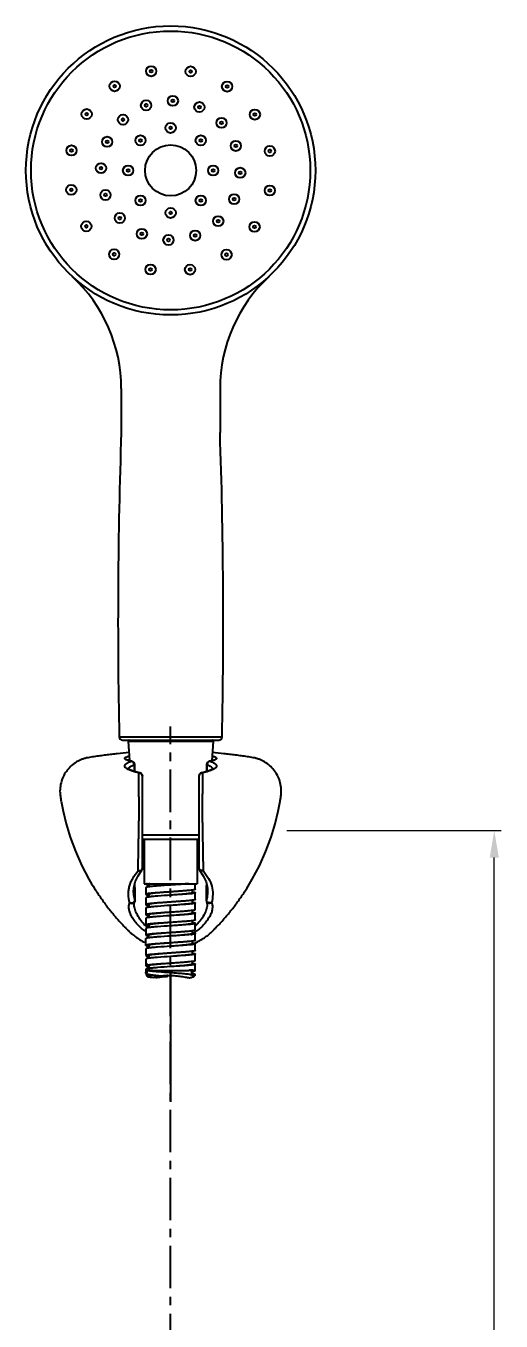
# Model space of a CAD drawing. Extents: x 300 to 2828, y 64 to 1916.
# Drawn here: x 1753.1 to 1892.7, y 748.4 to 1129.2 of the extents above; entities that cross this region are included whole.
import ezdxf

# ---------------------------------------------------------------- set-up
doc = ezdxf.new("R2010")
doc.units = 0
doc.header["$LTSCALE"] = 10
doc.header["$MEASUREMENT"] = 0
doc.header["$PDMODE"] = 3
doc.header["$PDSIZE"] = -10
doc.linetypes.add('CENTER', pattern=[2, 1.25, -0.25, 0.25, -0.25])
doc.layers.get('0').update_dxf_attribs({"linetype": 'CONTINUOUS'})
doc.layers.get('DEFPOINTS').update_dxf_attribs({"linetype": 'CONTINUOUS'})
doc.layers.add('1', color=7, linetype='CONTINUOUS')
doc.layers.add('DEF_LAYER_ASSEM_MEMBER', color=7, linetype='CONTINUOUS')
doc.styles.add('Daelim Dimension', font='')
doc.styles.get('Daelim Dimension').set_extended_font_data('나눔고딕')
doc.dimstyles.new('DEFAULT', dxfattribs={"dimscale": 2, "dimtxt": 2, "dimasz": 2, "dimexe": 0, "dimexo": 2, "dimgap": 1, "dimtad": 1, "dimdec": 1, "dimzin": 9, "dimdsep": 46, "dimtxsty": 'Daelim Dimension', "dimcen": 0.5, "dimclrd": 252, "dimclre": 252, "dimclrt": 3, "dimadec": 1, "dimazin": 0, "dimtfac": 1, "dimtdec": 1, "dimtix": 1, "dimtmove": 0, "dimatfit": 3, "dimfxl": 1, "dimtolj": 1, "dimtzin": 1, "dimlwd": 9, "dimlwe": 9, "dimarcsym": 0})

# ---------------------------------------------------------------- blocks, each defined once
blk = doc.blocks.new('*D3')
at = {"color": 5, "lineweight": 9, "ltscale": 0.5, "transparency": 16777216}
for p, q in [((1829.76, 892.63), (1892.68, 892.63)), ((1890.68, 384.14), (1890.68, 884.63)), ((1821.59, 376.14), (1892.68, 376.14))]:
    blk.add_line(p, q, dxfattribs=at)
at = {"color": 5, "ltscale": 0.5, "transparency": 16777216}
for points in [[(1889.35, 884.63), (1892.02, 884.63), (1890.68, 892.63)], [(1889.35, 384.14), (1892.02, 384.14), (1890.68, 376.14)]]:
    blk.add_solid(points, dxfattribs=at)
at = {"layer": 'DEFPOINTS', "color": 0, "ltscale": 0.5, "transparency": 16777216}
for p in [(1825.76, 892.63), (1890.68, 892.63), (1817.59, 376.14)]:
    blk.add_point(p, dxfattribs=at)
at = {"color": 7, "lineweight": -3, "ltscale": 0.5, "transparency": 16777216, "insert": (1874.98, 634.39), "char_height": 20, "attachment_point": 5, "rotation": 90, "style": 'Daelim Dimension'}
blk.add_mtext('\\A1;(1650)', dxfattribs=at)
blk = doc.blocks.new('*U76')
at = {"ltscale": 0.5}
for radius in [1.5, 0.4]:
    blk.add_circle((0, 0), radius, dxfattribs=at)
blk = doc.blocks.new('*U77')
at = {"color": 0, "linetype": 'ByBlock', "lineweight": -2, "transparency": 16777216}
blk.add_blockref('*U76', (1932.54, 1127.3), dxfattribs=at)
for p, rotation in [((1944.13, 1127.27), 337.5000000000001), ((1921.81, 1122.9), 22.49999999999998), ((1954.83, 1122.8), 315), ((1913.59, 1114.72), 45), ((1963, 1114.57), 292.5000000000001), ((1909.12, 1104.03), 67.49999999999997), ((1967.41, 1103.85), 270), ((1909.08, 1092.43), 90), ((1967.37, 1092.25), 247.5), ((1913.49, 1081.71), 112.5), ((1962.9, 1081.55), 225), ((1921.66, 1073.48), 135), ((1954.68, 1073.38), 202.4999999999999), ((1932.36, 1069.01), 157.5), ((1943.95, 1068.98), 180)]:
    blk.add_blockref('*U76', p, dxfattribs=dict(at, rotation=rotation))

msp = doc.modelspace()

# ---------------------------------------------------------------- linework, layer by layer
at = {"lineweight": -3, "ltscale": 0.5}
for p, q in [((1781.14, 1022.51), (1781.14, 1009.58)), ((1810.14, 1022.51), (1810.14, 1009.58)), ((1780.53, 920.15), (1810.75, 920.15)), ((1781.53, 919.17), (1809.75, 919.17)), ((1783.46, 919.17), (1807.82, 919.17))]:
    msp.add_line(p, q, dxfattribs=at)
for centre, radius in [((1795.64, 1086.67), 42.5), ((1795.64, 1086.67), 41), ((1796.31, 1107.12), 1.5), ((1788.43, 1105.81), 1.5), ((1788.43, 1105.81), 0.4), ((1796.31, 1107.12), 0.4), ((1804.08, 1105.31), 1.5), ((1804.08, 1105.31), 0.4), ((1781.65, 1101.6), 1.5), ((1781.65, 1101.6), 0.4), ((1795.64, 1099.17), 1.5), ((1810.57, 1100.66), 1.5), ((1810.57, 1100.66), 0.4), ((1786.8, 1095.51), 1.5), ((1795.64, 1099.17), 0.4), ((1804.48, 1095.51), 1.5), ((1777, 1095.11), 1.5), ((1777, 1095.11), 0.4), ((1786.8, 1095.51), 0.4), ((1795.64, 1086.67), 7.5), ((1804.48, 1095.51), 0.4), ((1814.79, 1093.88), 1.5), ((1814.79, 1093.88), 0.4), ((1775.19, 1087.33), 1.5), ((1775.19, 1087.33), 0.4), ((1783.14, 1086.67), 1.5), ((1783.14, 1086.67), 0.4), ((1808.14, 1086.67), 1.5), ((1808.14, 1086.67), 0.4), ((1816.09, 1086), 1.5), ((1816.09, 1086), 0.4), ((1776.5, 1079.46), 1.5), ((1776.5, 1079.46), 0.4), ((1786.8, 1077.83), 1.5), ((1786.8, 1077.83), 0.4), ((1804.48, 1077.83), 1.5), ((1804.48, 1077.83), 0.4), ((1814.28, 1078.23), 1.5), ((1814.28, 1078.23), 0.4), ((1780.71, 1072.68), 1.5), ((1795.64, 1074.17), 1.5), ((1795.64, 1074.17), 0.4), ((1780.71, 1072.68), 0.4), ((1809.63, 1071.74), 1.5), ((1809.63, 1071.74), 0.4), ((1787.2, 1068.03), 1.5), ((1787.2, 1068.03), 0.4), ((1794.98, 1066.22), 1.5), ((1794.98, 1066.22), 0.4), ((1802.85, 1067.52), 1.5), ((1802.85, 1067.52), 0.4)]:
    msp.add_circle(centre, radius, dxfattribs=at)
for centre, radius, start, end in [((1736.14, 1022.51), 45, 0, 47.1564), ((1855.14, 1022.51), 45, 132.8436, 180), ((3395.97, 953.82), 1615.79, 178.02234, 181.19399), ((195.31, 953.82), 1615.79, 358.80601, 1.97766), ((1781.53, 920.17), 1, 181.194, 270), ((1809.75, 920.17), 1, 270, 358.806)]:
    msp.add_arc(centre, radius, start, end, dxfattribs=at)
at = {"layer": '1', "color": 1, "linetype": 'CENTER', "lineweight": -3}
msp.add_line((1795.64, 498.02), (1795.64, 923.17), dxfattribs=at)
at = {"layer": 'DEF_LAYER_ASSEM_MEMBER', "color": 9, "linetype": 'Continuous', "lineweight": -3}
for p, q in [((1783.16, 918.85), (1808.12, 918.85)), ((1784.02, 912.96), (1784.29, 912.96)), ((1784.97, 911.91), (1784.95, 910.01)), ((1806.34, 910.01), (1806.32, 911.91)), ((1807.26, 912.96), (1806.99, 912.96)), ((1787.34, 891.37), (1803.94, 891.37)), ((1785.15, 872.1), (1785.15, 872.08)), ((1785.15, 872.08), (1785.15, 872.09)), ((1806.13, 872.08), (1806.13, 872.1)), ((1806.14, 872.09), (1806.13, 872.08))]:
    msp.add_line(p, q, dxfattribs=at)
at = {"layer": 'DEF_LAYER_ASSEM_MEMBER', "color": 7, "linetype": 'Continuous', "lineweight": -3}
for p, q in [((1783.16, 918.85), (1783.55, 913.13)), ((1808.12, 918.85), (1807.73, 913.13)), ((1784.29, 912.96), (1783.83, 913.06)), ((1785.09, 909.96), (1785.11, 911.96)), ((1806.18, 911.96), (1806.19, 909.96)), ((1807.45, 913.06), (1806.99, 912.96)), ((1786.58, 909.55), (1786.58, 909.55)), ((1787.34, 881.5), (1787.34, 908.58)), ((1803.94, 908.58), (1803.94, 881.5)), ((1805.87, 909.86), (1804.71, 909.55)), ((1804.71, 909.55), (1804.71, 909.55)), ((1803.94, 889.97), (1787.34, 889.97)), ((1787.89, 889.97), (1787.89, 876.97)), ((1803.39, 889.97), (1803.39, 876.97)), ((1787.15, 880.92), (1787.15, 880.92)), ((1804.13, 880.92), (1804.13, 880.92)), ((1785.18, 872.1), (1785.11, 877.01)), ((1787.89, 876.97), (1803.39, 876.97)), ((1788.39, 876.97), (1788.39, 876.82)), ((1789.19, 876.82), (1789.19, 876.04)), ((1795.64, 876.57), (1795.62, 876.57)), ((1802.89, 875.32), (1802.89, 876.97)), ((1806.17, 877.01), (1806.11, 872.1)), ((1784.78, 874.53), (1784.78, 874.54)), ((1788.39, 875.82), (1788.39, 873.82)), ((1788.39, 872.82), (1788.39, 870.82)), ((1788.99, 874.01), (1788.97, 874.01)), ((1789.19, 873.82), (1789.19, 873.04)), ((1795.64, 873.57), (1795.62, 873.57)), ((1795.66, 874.57), (1795.64, 874.57)), ((1796.01, 873.59), (1795.64, 873.57)), ((1802.09, 874.32), (1802.09, 875.09)), ((1802.09, 871.32), (1802.09, 872.1)), ((1802.89, 872.32), (1802.89, 874.32)), ((1806.51, 874.55), (1806.5, 874.53)), ((1784.93, 870.75), (1784.93, 870.76)), ((1785.09, 871.67), (1785.09, 871.67)), ((1788.39, 869.82), (1788.39, 867.82)), ((1789.19, 870.82), (1789.19, 870.04)), ((1795.64, 870.57), (1795.62, 870.57)), ((1795.66, 871.57), (1795.64, 871.57)), ((1795.66, 870.57), (1795.64, 870.57)), ((1795.66, 868.57), (1795.64, 868.57)), ((1802.09, 868.32), (1802.09, 869.1)), ((1802.1, 868.54), (1802.12, 868.54)), ((1802.12, 868.54), (1802.14, 868.54)), ((1802.89, 869.32), (1802.89, 871.32)), ((1802.89, 866.32), (1802.89, 868.32)), ((1806.19, 871.67), (1806.19, 871.67)), ((1806.35, 870.76), (1806.35, 870.75)), ((1788.39, 866.82), (1788.39, 864.82)), ((1789.19, 867.82), (1789.19, 867.04)), ((1789.19, 864.82), (1789.19, 864.04)), ((1795.64, 867.57), (1795.31, 867.55)), ((1795.64, 864.57), (1795.62, 864.57)), ((1795.66, 867.57), (1795.64, 867.57)), ((1795.66, 865.57), (1795.64, 865.57)), ((1795.66, 864.57), (1795.64, 864.57)), ((1802.09, 865.32), (1802.09, 866.09)), ((1802.89, 863.32), (1802.89, 865.32)), ((1788.39, 863.82), (1788.39, 861.82)), ((1788.39, 858.82), (1788.39, 860.82)), ((1789.16, 861.04), (1789.15, 861.04)), ((1789.19, 861.04), (1789.19, 861.82)), ((1795.64, 861.57), (1795.62, 861.57)), ((1795.66, 862.57), (1795.64, 862.57)), ((1795.98, 861.59), (1795.64, 861.57)), ((1802.09, 862.32), (1802.09, 863.1)), ((1802.89, 860.32), (1802.89, 862.32)), ((1788.39, 857.82), (1788.39, 855.82)), ((1789.16, 859.04), (1789.15, 859.04)), ((1789.15, 858.6), (1789.16, 858.6)), ((1789.16, 858.6), (1789.18, 858.59)), ((1789.19, 858.82), (1789.19, 858.04)), ((1795.64, 858.57), (1795.62, 858.57)), ((1795.98, 859.59), (1795.64, 859.57)), ((1795.66, 858.57), (1795.64, 858.57)), ((1802.09, 859.32), (1802.09, 860.1)), ((1802.09, 856.32), (1802.09, 857.1)), ((1802.89, 857.32), (1802.89, 859.32)), ((1788.39, 854.82), (1788.39, 852.82)), ((1788.59, 853.62), (1788.59, 853.02)), ((1789.19, 855.82), (1789.19, 855.04)), ((1795.64, 855.57), (1795.62, 855.57)), ((1795.66, 856.57), (1795.64, 856.57)), ((1795.66, 855.57), (1795.64, 855.57)), ((1795.66, 853.57), (1795.64, 853.57)), ((1802.09, 853.32), (1802.09, 854.09)), ((1802.89, 854.32), (1802.89, 856.32)), ((1802.89, 851.32), (1802.89, 853.32)), ((1788.39, 851.82), (1788.39, 850.7)), ((1789.04, 850.36), (1789.24, 850.36)), ((1789.19, 852.82), (1789.19, 852.04)), ((1795.64, 852.57), (1795.62, 852.57)), ((1795.66, 852.57), (1795.64, 852.57)), ((1796.2, 851.43), (1796.26, 851.43)), ((1796.26, 851.43), (1796.34, 851.43)), ((1796.34, 851.43), (1796.41, 851.43)), ((1799.44, 851.42), (1799.47, 851.42)), ((1802.35, 851.22), (1801.95, 851.22)), ((1802, 851.38), (1802.1, 851.38)), ((1802.09, 850.7), (1802.09, 851.22)), ((1802.1, 851.38), (1802.2, 851.38)), ((1802.2, 851.38), (1802.3, 851.38)), ((1802.3, 851.38), (1802.41, 851.38)), ((1802.76, 851.23), (1802.35, 851.22)), ((1802.89, 851.32), (1802.76, 851.23))]:
    msp.add_line(p, q, dxfattribs=at)
at = {"layer": 'DEF_LAYER_ASSEM_MEMBER', "color": 4, "linetype": 'Continuous', "lineweight": -3}
msp.add_line((1795.64, 851.42), (1795.64, 812.85), dxfattribs=at)
at = {"layer": 'DEF_LAYER_ASSEM_MEMBER', "color": 7, "linetype": 'Continuous', "lineweight": -3}
for points in [[(1783.83, 913.06), (1783.43, 913.17), (1783.16, 913.27), (1783.09, 913.3)], [(1786.58, 909.55), (1785.42, 909.85), (1784.46, 910.16), (1783.79, 910.44), (1783.37, 910.67), (1783.28, 910.74)], [(1808.1, 910.82), (1808.09, 910.81), (1807.91, 910.67), (1807.5, 910.44), (1806.82, 910.17), (1805.87, 909.86)], [(1808.22, 913.32), (1808.23, 913.32), (1808.12, 913.27), (1807.86, 913.17), (1807.45, 913.06)], [(1763.48, 901.22), (1764.03, 898.32), (1764.92, 894.61), (1766.12, 890.65), (1767.65, 886.51), (1769.58, 882.21), (1771.65, 878.28)], [(1819.63, 878.28), (1821.71, 882.21), (1823.63, 886.51), (1825.16, 890.65), (1826.36, 894.61), (1827.25, 898.32), (1827.8, 901.22)], [(1784.78, 874.53), (1784.81, 875.68), (1785.23, 877.54), (1786.07, 879.29), (1787.15, 880.92)], [(1804.13, 880.92), (1805.21, 879.29), (1806.05, 877.53), (1806.47, 875.67), (1806.5, 874.53)], [(1784.93, 870.76), (1784.93, 870.84), (1784.97, 871.29), (1785.09, 871.67)], [(1806.19, 871.67), (1806.31, 871.3), (1806.35, 870.84), (1806.35, 870.76)]]:
    msp.add_lwpolyline(points, dxfattribs=at)
for centre, radius, start, end in [((1783.46, 918.87), 0.3, 89.9999, 183.9183), ((1807.82, 918.87), 0.3, 356.0817, 90.0001), ((1784.11, 911.98), 1, 359.1677, 79.1671), ((1807.18, 911.98), 1, 100.833, 180.8323), ((1786.34, 908.58), 1, 0.0031, 76.4475), ((1804.94, 908.58), 1, 103.557, 179.9973), ((1790.75, 887.42), 10.94, 261.4428, 261.5951), ((1784.19, 872.08), 0.986, 359.6016, 1.0365), ((1790.33, 865.89), 8.23, 99.1069, 99.4067), ((1790.56, 864.45), 9.7, 98.4922, 99.0983), ((1790.77, 884.52), 11.04, 261.4345, 261.6548), ((1790.85, 862.54), 11.62, 98.1426, 98.4993), ((1790.87, 861.43), 11.73, 98.0853, 98.4876), ((1799.39, 893.34), 19.43, 276.5275, 277.5438), ((1800.53, 863.73), 10.93, 81.4145, 81.6167), ((1807.09, 872.08), 0.986, 178.9635, 180.3983), ((1790.27, 863.3), 7.82, 99.1442, 99.6985), ((1790.55, 861.54), 9.6, 98.5153, 99.141), ((1790.58, 880.28), 9.79, 260.9153, 261.5557), ((1790.92, 859.07), 12.1, 97.9, 98.5148), ((1790.8, 881.76), 11.29, 261.5435, 261.6695), ((1799.87, 886.61), 15.68, 277.4633, 277.7055), ((1800.49, 860.45), 11.21, 81.5231, 81.6526), ((1789.61, 863.93), 4.13, 101.3796, 101.7057), ((1790.06, 858.49), 6.61, 99.5254, 100.3155), ((1790.25, 860.38), 7.74, 99.2399, 99.6662), ((1790.29, 857.17), 7.95, 99.1911, 99.5386), ((1790.51, 858.81), 9.33, 98.5877, 99.2325), ((1790.53, 855.68), 9.46, 98.5541, 99.1826), ((1790.83, 856.66), 11.5, 98.1059, 98.5925), ((1790.75, 878.4), 10.91, 261.4347, 261.5892), ((1790.83, 853.69), 11.47, 98.1541, 98.5607), ((1790.74, 875.33), 10.84, 261.401, 261.5871), ((1791.49, 851.97), 16.24, 97.115, 98.0605), ((1800.51, 854.58), 11.07, 81.4414, 81.668), ((1790.3, 854.13), 7.99, 99.2597, 99.4219), ((1790.37, 853.64), 8.49, 99.0733, 99.2594), ((1790.58, 852.35), 9.8, 98.4665, 99.0633), ((1790.77, 872.55), 11.07, 261.4414, 261.668), ((1790.86, 850.47), 11.69, 98.1338, 98.4737), ((1799.42, 881.05), 19.15, 276.5992, 277.5455), ((1800.55, 851.81), 10.84, 81.401, 81.5871), ((1790.31, 851.05), 8.08, 98.9985, 99.6364), ((1790.62, 849.1), 10.05, 98.3922, 98.9988), ((1790.92, 847.04), 12.13, 98.062, 98.3463), ((1799.66, 876.26), 17.34, 277.2436, 277.4737), ((1800.53, 848.7), 10.95, 81.4463, 81.5966), ((1795.67, 875.44), 17.44, 293.4464, 294.1461), ((1789.47, 852.58), 3.46, 101.5556, 102.8763), ((1790.25, 848.4), 7.72, 99.2151, 99.7067), ((1790.27, 845.27), 7.85, 99.2182, 99.5937), ((1790.52, 846.74), 9.4, 98.5678, 99.2095), ((1790.52, 843.75), 9.39, 98.5732, 99.21), ((1790.87, 844.44), 11.73, 98.0194, 98.5703), ((1790.83, 841.71), 11.45, 98.144, 98.5793), ((1790.77, 866.57), 11.09, 261.4882, 261.6257), ((1791.25, 841.71), 14.48, 97.5179, 98.0205), ((1800.46, 845.22), 11.44, 81.5854, 81.7041), ((1800.5, 842.53), 11.13, 81.4529, 81.6846), ((1800.61, 846.24), 10.41, 81.2127, 81.5895), ((1789.79, 850.7), 1.4, 180.0578, 185.4962), ((1789.89, 850.71), 1.49, 185.4683, 205.0339), ((1789.65, 850.57), 1.22, 219.49, 229.0126), ((1789.98, 846.98), 6.12, 99.5599, 100.7689), ((1786.07, 721.22), 128.7, 88.5766, 88.7651), ((1786.33, 760.13), 89.56, 87.8068, 88.3851), ((1790.4, 850.72), 1.41, 194.6999, 209.2117), ((1790.33, 850.69), 1.34, 209.2621, 217.1547), ((1790.72, 860.55), 9.26, 260.6596, 261.3116), ((1791.17, 863.53), 12.27, 261.3154, 262.3037), ((1789.35, 847.25), 4.28, 89.5869, 89.9373), ((1789.35, 846.48), 5.06, 88.5236, 89.5661), ((1790.5, 850.68), 1.3, 214.2141, 235.0866), ((1789.3, 844.83), 6.71, 87.6635, 88.5248), ((1792.53, 874.13), 24.77, 263.2396, 263.5149), ((1783.94, 675.89), 173.67, 87.4572, 87.7719), ((1789.6, 866.71), 17.44, 276.7118, 276.909), ((1792.69, 923.43), 72.02, 270.0178, 270.4409), ((1795.71, 831.5), 18.48, 92.7244, 96.8936), ((1818.67, 1171.33), 322.49, 265.5227, 265.7616), ((1798.58, 917.52), 66.11, 269.6689, 269.9904), ((1798.58, 895.75), 44.34, 269.9832, 270.9607), ((1798.74, 884.27), 32.86, 271.0194, 271.2166), ((1798.82, 880.93), 29.52, 271.2655, 273.7429), ((1797.82, 897.11), 45.73, 273.6736, 273.8545), ((1802.36, 837.02), 14.52, 92.8666, 93.7173), ((1801.15, 850.72), 0.784, 67.0981, 67.9936), ((1801.2, 850.82), 0.674, 31.5437, 41.512), ((1801.41, 850.84), 0.654, 55.0852, 62.1038), ((1800.54, 850.73), 1.35, 337.2558, 346.7537), ((1806.08, 1216.78), 366.6, 269.3288, 269.4552), ((1801.93, 847.02), 4.52, 90.0251, 91.2306), ((1801.38, 850.81), 0.701, 35.6853, 41.0132), ((1801.92, 847.84), 3.7, 89.4629, 89.9996), ((1801.8, 850.17), 1.37, 79.5309, 82.7375), ((1801.72, 852.68), 1.33, 286.3124, 288.3506), ((1800.89, 850.7), 1.2, 358.839, 359.9966), ((1802.01, 849.81), 1.72, 82.5763, 85.5559), ((1801.39, 850.71), 1.51, 336.8996, 346.7164)]:
    msp.add_arc(centre, radius, start, end, dxfattribs=at)
at = {"layer": 'DEF_LAYER_ASSEM_MEMBER', "color": 9, "linetype": 'Continuous', "lineweight": -3}
for centre, radius, start, end in [((1784.65, 918.37), 5.42, 252.7592, 253.2025), ((1785.73, 915.66), 5.71, 243.0795, 243.3414), ((1784.19, 912.27), 1.14, 125.9816, 129.6325), ((1784, 912.12), 0.842, 69.0768, 70.0921), ((1807.28, 912.12), 0.842, 109.9197, 110.9239), ((1807.09, 912.27), 1.14, 50.3784, 53.9768), ((1807.53, 910.63), 0.515, 14.2187, 15.6942), ((1805.72, 915.34), 5.35, 296.6632, 298.1843), ((1806.7, 918.15), 5.19, 287.0004, 287.6825), ((1786.35, 908.49), 1.03, 76.3668, 77.5125), ((1804.93, 908.49), 1.03, 102.4887, 103.6332), ((3053.67, 897.52), 1268.78, 180.93539, 181.14802), ((537.57, 897.52), 1268.82, 358.85198, 359.06466), ((1796.62, 873.53), 12.21, 226.5691, 231.2982), ((1795.38, 874.13), 13.59, 300.9627, 304.7737)]:
    msp.add_arc(centre, radius, start, end, dxfattribs=at)
at = {"layer": 'DEF_LAYER_ASSEM_MEMBER', "color": 7, "linetype": 'Continuous', "lineweight": -3}
for points, start_tangent, end_tangent in [([(1783.39, 915.49), (1779.98, 915.17), (1778.28, 914.98), (1776.56, 914.77), (1774.84, 914.54), (1773.98, 914.41), (1773.12, 914.28), (1772.25, 914.15), (1771.38, 914.01), (1770.51, 913.82), (1769.66, 913.54), (1768.84, 913.19), (1768.04, 912.77), (1766.57, 911.71), (1765.3, 910.37), (1764.28, 908.81), (1763.57, 907.05), (1763.19, 905.16), (1763.14, 904.18), (1763.19, 903.2), (1763.32, 902.21), (1763.48, 901.22)], (-0.99666, -0.081658), (0.165571, -0.986198)), ([(1827.8, 901.22), (1827.96, 902.21), (1828.09, 903.2), (1828.14, 904.18), (1828.09, 905.16), (1827.72, 907.05), (1827, 908.81), (1825.98, 910.37), (1824.71, 911.71), (1823.24, 912.77), (1822.45, 913.19), (1821.62, 913.54), (1820.77, 913.82), (1819.91, 914.01), (1819.04, 914.15), (1818.17, 914.28), (1817.3, 914.41), (1816.44, 914.54), (1814.72, 914.77), (1813.01, 914.98), (1811.3, 915.17), (1807.89, 915.49)], (0.165571, 0.986198), (-0.99666, 0.081659)), ([(1787.34, 881.5), (1787.15, 880.92)], (0, -1), (-0.583648, -0.812007)), ([(1803.94, 881.5), (1804.13, 880.92)], (0, -1), (0.583425, -0.812167)), ([(1771.65, 878.28), (1773.27, 875.57), (1775.03, 872.92), (1776.9, 870.34), (1778.9, 867.85), (1779.94, 866.64), (1781.01, 865.45), (1782.1, 864.29), (1782.66, 863.72), (1783.22, 863.16), (1783.79, 862.61), (1784.39, 862.09), (1785.65, 861.12), (1786.98, 860.28), (1788.39, 859.56)], (0.494033, -0.869443), (0.910012, -0.414581)), ([(1788.58, 876.93), (1788.44, 876.87), (1788.39, 876.82)], (-0.959868, -0.280451), (0.000562, -1)), ([(1788.39, 876.82), (1788.44, 876.76), (1788.58, 876.71), (1788.81, 876.66), (1789.12, 876.6)], (0.000562, -1), (0.988866, -0.14881)), ([(1789.12, 876.03), (1788.8, 875.98), (1788.58, 875.93), (1788.44, 875.87), (1788.39, 875.82)], (-0.988813, -0.14916), (-0.000459, -1)), ([(1788.75, 876.97), (1788.7, 876.96), (1788.58, 876.93)], (-0.978036, -0.208437), (-0.959868, -0.280451)), ([(1795.62, 876.57), (1791.78, 876.3), (1790.24, 876.17), (1789.12, 876.03)], (-0.997838, -0.065715), (-0.988813, -0.14916)), ([(1789.51, 876.97), (1789.27, 876.89), (1789.19, 876.82)], (-0.972502, -0.232895), (-0.00074, -1)), ([(1801.03, 876.97), (1798.59, 876.77), (1795.64, 876.57)], (-0.995191, -0.097949), (-0.997838, -0.065714)), ([(1800.43, 876.97), (1798.27, 876.77), (1795.66, 876.57)], (-0.993937, -0.109949), (-0.997271, -0.073824)), ([(1802.8, 859.52), (1804.21, 860.23), (1805.56, 861.07), (1806.83, 862.03), (1808.01, 863.1), (1808.57, 863.67), (1809.13, 864.24), (1810.23, 865.4), (1811.3, 866.59), (1812.35, 867.81), (1814.35, 870.31), (1816.24, 872.9), (1818, 875.56), (1819.63, 878.28)], (0.912505, 0.409065), (0.494033, 0.869443)), ([(1785.18, 872.07), (1785.09, 871.67)], (-0.006939, -0.999976), (-0.404731, -0.914436)), ([(1788.5, 873.9), (1788.42, 873.86), (1788.39, 873.82)], (-0.935012, -0.354615), (-0.00147, -0.999999)), ([(1788.39, 873.82), (1788.44, 873.76), (1788.58, 873.71), (1788.81, 873.66), (1789.12, 873.6)], (-0.00147, -0.999999), (0.988842, -0.148966)), ([(1789.13, 873.04), (1788.81, 872.98), (1788.58, 872.93), (1788.44, 872.87), (1788.39, 872.82)], (-0.989035, -0.147685), (0.001177, -0.999999)), ([(1788.97, 874.01), (1788.69, 873.96), (1788.5, 873.9)], (-0.986249, -0.165263), (-0.935012, -0.354615)), ([(1795.64, 874.57), (1794.38, 874.47), (1793.17, 874.38), (1792.06, 874.29), (1791.08, 874.19), (1790.28, 874.1), (1789.68, 874.01), (1789.32, 873.91), (1789.22, 873.87), (1789.19, 873.82)], (-0.997271, -0.073823), (0, -1)), ([(1795.64, 874.57), (1791.87, 874.31), (1790.34, 874.18), (1789.2, 874.05)], (-0.997838, -0.065716), (-0.989908, -0.141709)), ([(1795.62, 873.57), (1791.88, 873.31), (1790.35, 873.18), (1789.22, 873.05)], (-0.997838, -0.065715), (-0.990047, -0.140737)), ([(1802.89, 875.32), (1802.86, 875.27), (1802.75, 875.22), (1802.58, 875.18), (1802.34, 875.13), (1801.67, 875.04), (1800.77, 874.94), (1799.68, 874.85), (1798.43, 874.76), (1797.07, 874.66), (1795.66, 874.57)], (-0.000818, -1), (-0.997838, -0.065716)), ([(1801.51, 874.11), (1800.52, 873.98), (1799.14, 873.84), (1797.47, 873.71), (1795.66, 873.57)], (-0.984491, -0.175436), (-0.997271, -0.073825)), ([(1802.89, 872.32), (1802.86, 872.27), (1802.75, 872.22), (1802.58, 872.18), (1802.34, 872.13), (1801.67, 872.04), (1800.77, 871.94), (1799.68, 871.85), (1798.43, 871.76), (1797.07, 871.66), (1795.66, 871.57)], (-0.000335, -1), (-0.997838, -0.065715)), ([(1801.59, 874.03), (1799.16, 873.81), (1796.01, 873.59)], (-0.993408, -0.114636), (-0.997833, -0.065802)), ([(1802.09, 874.32), (1802.05, 874.27), (1801.94, 874.22), (1801.76, 874.17), (1801.51, 874.11)], (-0.001477, -0.999999), (-0.984491, -0.175436)), ([(1802.89, 874.32), (1802.83, 874.26), (1802.65, 874.19), (1802.35, 874.13), (1801.94, 874.07)], (-0.00111, -0.999999), (-0.991297, -0.131643)), ([(1802.17, 874.53), (1802.48, 874.48), (1802.71, 874.43), (1802.85, 874.37), (1802.89, 874.32)], (0.988791, -0.149307), (-0.00111, -0.999999)), ([(1806.11, 872.07), (1806.19, 871.67)], (0.006938, -0.999976), (0.404709, -0.914446)), ([(1788.64, 870.94), (1788.45, 870.88), (1788.39, 870.82)], (-0.969659, -0.244462), (0.001392, -0.999999)), ([(1788.39, 870.82), (1788.43, 870.77), (1788.55, 870.72), (1788.75, 870.67), (1789.03, 870.62)], (0.001392, -0.999999), (0.987421, -0.158112)), ([(1789.12, 870.03), (1788.8, 869.98), (1788.57, 869.93), (1788.44, 869.87), (1788.39, 869.82)], (-0.988756, -0.149537), (0.00076, -1)), ([(1788.77, 870.97), (1788.73, 870.97), (1788.64, 870.94)], (-0.979105, -0.203356), (-0.969659, -0.244462)), ([(1788.95, 871.01), (1788.9, 871), (1788.77, 870.97)], (-0.985683, -0.16861), (-0.979105, -0.203356)), ([(1795.62, 870.57), (1791.78, 870.3), (1790.24, 870.17), (1789.12, 870.03)], (-0.997838, -0.065715), (-0.988756, -0.149537)), ([(1795.64, 871.57), (1794.38, 871.47), (1793.17, 871.38), (1792.06, 871.29), (1791.08, 871.19), (1790.28, 871.1), (1789.68, 871.01), (1789.32, 870.91), (1789.22, 870.87), (1789.19, 870.82)], (-0.997271, -0.073824), (0.000744, -1)), ([(1795.64, 868.57), (1794.38, 868.47), (1793.17, 868.38), (1792.06, 868.29), (1791.08, 868.19), (1790.28, 868.1), (1789.68, 868.01), (1789.32, 867.91), (1789.22, 867.87), (1789.19, 867.82)], (-0.997271, -0.073824), (-0.001477, -0.999999)), ([(1795.64, 871.57), (1791.92, 871.31), (1790.4, 871.18), (1789.26, 871.05)], (-0.997838, -0.065715), (-0.99048, -0.137657)), ([(1795.64, 868.57), (1792.11, 868.33), (1790.63, 868.2), (1789.48, 868.08)], (-0.997838, -0.065715), (-0.992265, -0.124135)), ([(1801.91, 871.07), (1800.76, 870.94), (1799.27, 870.82), (1795.66, 870.57)], (-0.991523, -0.129928), (-0.997838, -0.065715)), ([(1802.89, 869.32), (1802.86, 869.27), (1802.75, 869.22), (1802.58, 869.18), (1802.34, 869.13), (1801.67, 869.04), (1800.77, 868.94), (1799.68, 868.85), (1798.43, 868.76), (1797.07, 868.66), (1795.66, 868.57)], (0.001522, -0.999999), (-0.997838, -0.065715)), ([(1801.74, 871.16), (1800.85, 871.02), (1799.51, 870.88), (1797.82, 870.73), (1795.95, 870.59)], (-0.97533, -0.220751), (-0.997265, -0.073908)), ([(1802.09, 871.32), (1802.07, 871.28), (1802, 871.24), (1801.74, 871.16)], (0.000744, -1), (-0.97533, -0.220751)), ([(1802.09, 868.32), (1802.04, 868.26), (1801.89, 868.2)], (0, -1), (-0.959086, -0.283114)), ([(1802.89, 868.32), (1802.83, 868.26), (1802.65, 868.19), (1802.34, 868.13), (1801.93, 868.07)], (0, -1), (-0.991365, -0.131131)), ([(1802.89, 871.32), (1802.83, 871.26), (1802.66, 871.2), (1802.37, 871.14), (1801.98, 871.08)], (0.001522, -0.999999), (-0.990965, -0.13412)), ([(1802.14, 868.54), (1802.46, 868.48), (1802.7, 868.43), (1802.84, 868.37), (1802.89, 868.32)], (0.989211, -0.146495), (0, -1)), ([(1802.15, 871.54), (1802.47, 871.48), (1802.7, 871.43), (1802.84, 871.37), (1802.89, 871.32)], (0.989074, -0.14742), (0.001522, -0.999999)), ([(1788.58, 867.93), (1788.44, 867.87), (1788.39, 867.82)], (-0.959241, -0.282588), (0.00076, -1)), ([(1788.39, 867.82), (1788.44, 867.76), (1788.58, 867.71), (1788.8, 867.66), (1789.12, 867.6)], (0.00076, -1), (0.988845, -0.14895)), ([(1789.12, 867.03), (1788.8, 866.98), (1788.58, 866.93), (1788.44, 866.87), (1788.39, 866.82)], (-0.988845, -0.14895), (-0.00076, -1)), ([(1788.46, 864.88), (1788.43, 864.87), (1788.39, 864.82)], (-0.902684, -0.430304), (-0.00076, -1)), ([(1788.39, 864.82), (1788.44, 864.76), (1788.57, 864.71), (1788.8, 864.66), (1789.12, 864.6)], (-0.00076, -1), (0.988756, -0.149537)), ([(1788.88, 864.99), (1788.62, 864.94), (1788.46, 864.88)], (-0.983784, -0.179355), (-0.902684, -0.430304)), ([(1788.77, 867.97), (1788.71, 867.96), (1788.58, 867.93)], (-0.979194, -0.202926), (-0.959241, -0.282588)), ([(1788.95, 868.01), (1788.91, 868), (1788.79, 867.98)], (-0.985788, -0.167996), (-0.980333, -0.19735)), ([(1795.31, 867.55), (1791.65, 867.29), (1790.19, 867.16), (1789.12, 867.03)], (-0.997834, -0.065786), (-0.988845, -0.14895)), ([(1795.62, 864.57), (1791.8, 864.3), (1790.26, 864.17), (1789.14, 864.04)], (-0.997838, -0.065716), (-0.989074, -0.147421)), ([(1795.64, 865.57), (1794.38, 865.47), (1793.17, 865.38), (1792.06, 865.29), (1791.08, 865.19), (1790.28, 865.1), (1789.68, 865.01), (1789.32, 864.91), (1789.22, 864.87), (1789.19, 864.82)], (-0.997271, -0.073823), (0.001477, -0.999999)), ([(1795.64, 865.57), (1791.87, 865.31), (1790.34, 865.18), (1789.2, 865.05)], (-0.997838, -0.065715), (-0.989877, -0.141928)), ([(1801.89, 868.2), (1801.54, 868.12), (1801.03, 868.04), (1799.6, 867.88), (1797.74, 867.73), (1795.66, 867.57)], (-0.959086, -0.283114), (-0.997271, -0.073824)), ([(1801.93, 868.07), (1800.78, 867.94), (1799.28, 867.82), (1795.66, 867.57)], (-0.991365, -0.131131), (-0.997838, -0.065716)), ([(1802.89, 866.32), (1802.86, 866.27), (1802.75, 866.22), (1802.58, 866.18), (1802.34, 866.13), (1801.67, 866.04), (1800.77, 865.94), (1799.68, 865.85), (1798.43, 865.76), (1797.07, 865.66), (1795.66, 865.57)], (0, -1), (-0.997838, -0.065716)), ([(1801.63, 865.14), (1800.67, 864.99), (1799.27, 864.85), (1797.55, 864.71), (1795.66, 864.57)], (-0.980735, -0.195341), (-0.997271, -0.073825)), ([(1801.94, 865.07), (1800.79, 864.95), (1799.29, 864.82), (1795.66, 864.57)], (-0.991282, -0.131758), (-0.997838, -0.065716)), ([(1802.09, 865.32), (1802.06, 865.27), (1801.97, 865.23), (1801.63, 865.14)], (-0.00074, -1), (-0.980735, -0.195341)), ([(1802.89, 865.32), (1802.83, 865.26), (1802.65, 865.19), (1802.35, 865.13), (1801.94, 865.07)], (-0.001517, -0.999999), (-0.991282, -0.131758)), ([(1802.16, 865.53), (1802.48, 865.48), (1802.71, 865.43), (1802.84, 865.37), (1802.89, 865.32)], (0.98886, -0.148848), (-0.001517, -0.999999)), ([(1789.14, 864.04), (1788.81, 863.98), (1788.58, 863.93), (1788.44, 863.87), (1788.39, 863.82)], (-0.989074, -0.147421), (-0.001517, -0.999999)), ([(1788.58, 861.93), (1788.44, 861.87), (1788.39, 861.82)], (-0.96068, -0.277657), (-0.001517, -0.999999)), ([(1788.39, 861.82), (1788.44, 861.76), (1788.58, 861.71), (1788.81, 861.66), (1789.12, 861.6)], (-0.001517, -0.999999), (0.98886, -0.148848)), ([(1789.15, 861.04), (1788.82, 860.98), (1788.58, 860.93), (1788.44, 860.87), (1788.39, 860.82)], (-0.989215, -0.146472), (0, -1)), ([(1788.76, 861.97), (1788.71, 861.96), (1788.58, 861.93)], (-0.978662, -0.205478), (-0.96068, -0.277657)), ([(1788.99, 862.01), (1788.92, 862), (1788.76, 861.97)], (-0.986508, -0.163716), (-0.978662, -0.205478)), ([(1795.62, 861.57), (1791.83, 861.3), (1790.29, 861.17), (1789.16, 861.04)], (-0.997838, -0.065716), (-0.989402, -0.145202)), ([(1795.64, 862.57), (1794.38, 862.47), (1793.17, 862.38), (1792.06, 862.29), (1791.08, 862.19), (1790.28, 862.1), (1789.68, 862.01), (1789.32, 861.91), (1789.22, 861.87), (1789.19, 861.82)], (-0.997271, -0.073825), (-0.00074, -1)), ([(1795.64, 862.57), (1791.88, 862.31), (1790.34, 862.18), (1789.21, 862.05)], (-0.997838, -0.065716), (-0.989931, -0.141551)), ([(1802.89, 863.32), (1802.86, 863.27), (1802.75, 863.22), (1802.58, 863.18), (1802.34, 863.13), (1801.67, 863.04), (1800.77, 862.94), (1799.68, 862.85), (1798.43, 862.76), (1797.07, 862.66), (1795.66, 862.57)], (-0.001517, -0.999999), (-0.997838, -0.065716)), ([(1801.83, 862.18), (1801.46, 862.11), (1800.94, 862.03), (1799.52, 861.88), (1797.69, 861.72), (1795.66, 861.57)], (-0.96717, -0.25413), (-0.997271, -0.073824)), ([(1801.62, 862.03), (1799.17, 861.81), (1795.98, 861.59)], (-0.993278, -0.115752), (-0.997834, -0.065786)), ([(1802.09, 862.32), (1802.03, 862.25), (1801.83, 862.18)], (0.001477, -0.999999), (-0.96717, -0.25413)), ([(1802.89, 862.32), (1802.83, 862.26), (1802.65, 862.19), (1802.35, 862.13), (1801.94, 862.07)], (-0.00076, -1), (-0.9913, -0.131622)), ([(1802.17, 862.53), (1802.48, 862.48), (1802.71, 862.43), (1802.85, 862.37), (1802.89, 862.32)], (0.988756, -0.149537), (-0.00076, -1)), ([(1788.6, 858.93), (1788.44, 858.88), (1788.39, 858.82)], (-0.963859, -0.266413), (0, -1)), ([(1788.39, 858.82), (1788.44, 858.76), (1788.58, 858.71), (1788.82, 858.65), (1789.15, 858.6)], (0, -1), (0.989217, -0.146455)), ([(1789.12, 858.03), (1788.8, 857.98), (1788.58, 857.93), (1788.44, 857.87), (1788.39, 857.82)], (-0.988803, -0.149226), (0.001414, -0.999999)), ([(1788.96, 859.01), (1788.85, 858.99), (1788.6, 858.93)], (-0.985856, -0.167593), (-0.963859, -0.266413)), ([(1795.62, 858.57), (1791.78, 858.3), (1790.24, 858.17), (1789.12, 858.03)], (-0.997838, -0.065715), (-0.988803, -0.149226)), ([(1795.64, 859.57), (1794.38, 859.47), (1793.17, 859.38), (1792.06, 859.29), (1791.08, 859.19), (1790.28, 859.1), (1789.68, 859.01), (1789.32, 858.91), (1789.22, 858.87), (1789.19, 858.82)], (-0.997271, -0.073823), (0, -1)), ([(1795.64, 859.57), (1791.89, 859.31), (1790.36, 859.18), (1789.22, 859.05)], (-0.997838, -0.065715), (-0.99011, -0.140291)), ([(1801.52, 859.12), (1800.53, 858.98), (1799.15, 858.84), (1797.48, 858.71), (1795.66, 858.57)], (-0.984263, -0.17671), (-0.997271, -0.073825)), ([(1801.84, 859.06), (1800.69, 858.94), (1799.21, 858.81), (1795.66, 858.57)], (-0.992015, -0.126122), (-0.997838, -0.065715)), ([(1802.89, 857.32), (1802.86, 857.27), (1802.75, 857.22), (1802.58, 857.18), (1802.34, 857.13), (1801.67, 857.04), (1800.77, 856.94), (1799.68, 856.85), (1798.43, 856.76), (1797.07, 856.66), (1795.66, 856.57)], (0.000966, -1), (-0.997838, -0.065715)), ([(1802.89, 860.32), (1802.86, 860.27), (1802.76, 860.23), (1802.6, 860.18), (1802.37, 860.14), (1801.74, 860.05), (1800.88, 859.95), (1799.84, 859.86), (1798.65, 859.77), (1797.34, 859.68), (1795.98, 859.59)], (-0.00076, -1), (-0.997834, -0.065786)), ([(1802.09, 859.32), (1802.05, 859.27), (1801.95, 859.22), (1801.77, 859.17), (1801.52, 859.12)], (-0.001477, -0.999999), (-0.984263, -0.17671)), ([(1802.89, 859.32), (1802.83, 859.26), (1802.64, 859.19), (1802.33, 859.13), (1801.91, 859.07)], (0.000992, -1), (-0.9915, -0.130105)), ([(1802.16, 859.53), (1802.48, 859.48), (1802.71, 859.43), (1802.84, 859.37), (1802.89, 859.32)], (0.988875, -0.148749), (0.000992, -1)), ([(1788.7, 855.96), (1788.47, 855.89), (1788.41, 855.85), (1788.39, 855.82)], (-0.974711, -0.223471), (0.00144, -0.999999)), ([(1788.39, 855.82), (1788.44, 855.76), (1788.58, 855.71), (1788.81, 855.66), (1789.13, 855.6)], (0.00144, -0.999999), (0.988984, -0.148024)), ([(1789.12, 855.03), (1788.8, 854.98), (1788.58, 854.93), (1788.44, 854.87), (1788.39, 854.82)], (-0.988804, -0.149217), (-0.000356, -1)), ([(1788.95, 856.01), (1788.9, 856), (1788.78, 855.97)], (-0.985664, -0.16872), (-0.979602, -0.200946)), ([(1795.62, 855.57), (1791.78, 855.3), (1790.24, 855.17), (1789.12, 855.03)], (-0.997838, -0.065715), (-0.988804, -0.149217)), ([(1795.64, 856.57), (1794.38, 856.47), (1793.17, 856.38), (1792.06, 856.29), (1791.08, 856.19), (1790.28, 856.1), (1789.68, 856.01), (1789.32, 855.91), (1789.22, 855.87), (1789.19, 855.82)], (-0.997271, -0.073824), (0.000443, -1)), ([(1795.64, 853.57), (1794.38, 853.47), (1793.17, 853.38), (1792.06, 853.29), (1791.08, 853.19), (1790.28, 853.1), (1789.68, 853.01), (1789.32, 852.91), (1789.22, 852.87), (1789.19, 852.82)], (-0.997271, -0.073824), (-0.00121, -0.999999)), ([(1795.64, 853.57), (1791.87, 853.31), (1790.34, 853.18), (1789.2, 853.05)], (-0.997838, -0.065715), (-0.9899, -0.141766)), ([(1795.64, 856.57), (1792.01, 856.32), (1790.51, 856.19), (1789.36, 856.07)], (-0.997838, -0.065714), (-0.991384, -0.130987)), ([(1801.92, 856.07), (1800.77, 855.94), (1799.28, 855.82), (1795.66, 855.57)], (-0.991425, -0.130676), (-0.997838, -0.065715)), ([(1802.89, 854.32), (1802.86, 854.27), (1802.75, 854.22), (1802.58, 854.18), (1802.34, 854.13), (1801.67, 854.04), (1800.77, 853.94), (1799.68, 853.85), (1798.43, 853.76), (1797.07, 853.66), (1795.66, 853.57)], (0.001153, -0.999999), (-0.997838, -0.065715)), ([(1801.89, 853.2), (1801.55, 853.12), (1801.04, 853.04), (1800.39, 852.96), (1799.61, 852.88), (1797.75, 852.73), (1795.66, 852.57)], (-0.957979, -0.286837), (-0.997271, -0.073824)), ([(1801.94, 853.07), (1800.79, 852.95), (1799.29, 852.82), (1795.66, 852.57)], (-0.991286, -0.131727), (-0.997838, -0.065716)), ([(1801.76, 856.16), (1800.89, 856.02), (1799.56, 855.88), (1797.88, 855.74), (1796.02, 855.6)], (-0.974003, -0.226536), (-0.997262, -0.073949)), ([(1802.09, 856.32), (1802.07, 856.28), (1802.01, 856.24), (1801.76, 856.16)], (0.000978, -1), (-0.974003, -0.226536)), ([(1802.09, 853.32), (1802.04, 853.26), (1801.89, 853.2)], (-0.000788, -1), (-0.957979, -0.286837)), ([(1802.89, 856.32), (1802.83, 856.26), (1802.64, 856.19), (1802.34, 856.13), (1801.92, 856.07)], (0.001056, -0.999999), (-0.991425, -0.130676)), ([(1802.89, 853.32), (1802.83, 853.26), (1802.65, 853.19), (1802.35, 853.13), (1801.94, 853.07)], (-0.001484, -0.999999), (-0.991286, -0.131727)), ([(1802.16, 853.54), (1802.48, 853.48), (1802.71, 853.43), (1802.84, 853.37), (1802.89, 853.32)], (0.98889, -0.148651), (-0.001484, -0.999999)), ([(1802.2, 856.53), (1802.5, 856.48), (1802.72, 856.42), (1802.85, 856.37), (1802.89, 856.32)], (0.98825, -0.152843), (0.001056, -0.999999)), ([(1788.45, 852.88), (1788.42, 852.86), (1788.39, 852.82)], (-0.879164, -0.47652), (-0.000224, -1)), ([(1788.39, 852.82), (1788.44, 852.76), (1788.58, 852.71), (1788.82, 852.65), (1789.15, 852.6)], (-0.000224, -1), (0.989221, -0.146431)), ([(1789.14, 852.04), (1788.82, 851.98), (1788.58, 851.93), (1788.44, 851.87), (1788.39, 851.82)], (-0.989094, -0.147283), (-0.001483, -0.999999)), ([(1788.39, 850.7), (1788.39, 850.78), (1788.43, 851.02)], (-0.00025, 1), (0.278769, 0.960358)), ([(1788.43, 851.02), (1788.55, 851.26), (1788.74, 851.43), (1789.01, 851.52), (1789.36, 851.54)], (0.278769, 0.960358), (0.999999, -0.001056)), ([(1788.84, 852.99), (1788.59, 852.93), (1788.45, 852.88)], (-0.982265, -0.187496), (-0.879164, -0.47652)), ([(1788.71, 849.79), (1788.53, 850.08)], (-0.636507, 0.771271), (-0.424024, 0.905651)), ([(1788.73, 851.23), (1788.67, 851.11), (1788.59, 850.7)], (-0.55372, -0.832703), (-0.000323, -1)), ([(1788.59, 850.7), (1788.61, 850.5), (1788.85, 849.89)], (-0.000323, -1), (0.57262, -0.819821)), ([(1788.97, 851.44), (1788.9, 851.4), (1788.73, 851.23)], (-0.897118, -0.441791), (-0.55372, -0.832703)), ([(1788.85, 849.65), (1789.01, 849.62), (1789.61, 849.54)], (0.982876, -0.184266), (0.99304, -0.117777)), ([(1789.3, 851.53), (1789.21, 851.51), (1788.97, 851.44)], (-0.993872, -0.110533), (-0.897118, -0.441791)), ([(1788.99, 851.46), (1789.05, 851.45), (1789.21, 851.42)], (0.97996, -0.199194), (0.986705, -0.162519)), ([(1795.62, 852.57), (1791.8, 852.3), (1790.27, 852.17), (1789.14, 852.04)], (-0.997838, -0.065716), (-0.989094, -0.147283)), ([(1789.24, 850.36), (1789.26, 850.35), (1789.37, 850.31)], (0.851657, -0.5241), (0.953221, -0.302275)), ([(1789.24, 850.36), (1789.27, 850.26), (1789.43, 849.95)], (0.262989, -0.964799), (0.562768, -0.826615)), ([(1789.37, 850.31), (1789.93, 850.19), (1790.85, 850.07), (1792.06, 849.95), (1793.5, 849.83)], (0.953221, -0.302275), (0.996934, -0.078245)), ([(1789.49, 851.53), (1789.54, 851.52), (1789.72, 851.46)], (0.920456, -0.390846), (0.972356, -0.233504)), ([(1789.53, 851.37), (1790.65, 851.24), (1792.11, 851.12), (1795.64, 850.87)], (0.990887, -0.134699), (0.997714, -0.067572)), ([(1789.58, 851.53), (1790.21, 851.5), (1790.95, 851.45), (1792.71, 851.41)], (0.999184, -0.040389), (1, -0.00005)), ([(1789.72, 851.46), (1790.61, 851.32), (1791.99, 851.17), (1793.72, 851.02), (1795.64, 850.87)], (0.972356, -0.233504), (0.997095, -0.076173)), ([(1789.73, 849.52), (1789.95, 849.5), (1790.69, 849.43)], (0.993595, -0.113003), (0.995957, -0.089833)), ([(1789.76, 849.62), (1789.95, 849.58), (1790.68, 849.49)], (0.984046, -0.177913), (0.993362, -0.115031)), ([(1790.68, 849.49), (1790.9, 849.46), (1791.64, 849.39)], (0.993362, -0.115031), (0.995576, -0.093959)), ([(1791.7, 849.4), (1793.18, 849.59), (1794.84, 849.73)], (0.992743, 0.120259), (0.999074, 0.043024)), ([(1793.24, 851.41), (1793.96, 851.42), (1796.2, 851.43)], (0.999973, 0.007335), (0.999987, -0.005105)), ([(1794.83, 849.95), (1796.64, 849.94), (1798.38, 849.76), (1799.93, 849.49), (1800.61, 849.38), (1801.21, 849.33)], (0.998919, 0.046489), (0.999999, 0.001188)), ([(1795.64, 850.87), (1797.77, 850.7), (1798.75, 850.62), (1799.64, 850.54), (1800.41, 850.45), (1801.04, 850.37), (1801.5, 850.29), (1801.79, 850.21)], (0.997095, -0.076173), (0.920925, -0.389739)), ([(1796.41, 851.43), (1796.87, 851.42), (1798.2, 851.41)], (0.999976, -0.006929), (0.999984, -0.005583)), ([(1800.89, 851.48), (1801.03, 851.49), (1801.42, 851.52)], (0.997742, 0.067165), (0.997967, 0.063735)), ([(1801.44, 851.45), (1801.38, 851.47), (1801.17, 851.51)], (-0.927127, 0.374748), (-0.990292, 0.139004)), ([(1801.21, 849.33), (1801.28, 849.33), (1801.47, 849.35)], (0.999999, 0.001188), (0.992968, 0.118382)), ([(1801.41, 851.51), (1801.5, 851.5), (1801.72, 851.42)], (0.98767, -0.156549), (0.883793, -0.467878)), ([(1801.7, 851.27), (1801.65, 851.32), (1801.45, 851.44)], (-0.663454, 0.748217), (-0.921157, 0.389191)), ([(1802.65, 849.89), (1802.18, 849.48), (1801.46, 849.33)], (-0.559292, -0.828971), (-1, 0.000717)), ([(1801.47, 849.35), (1801.88, 849.45), (1802.2, 849.64), (1802.6, 850.2)], (0.992968, 0.118382), (0.352837, 0.935685)), ([(1801.63, 851.53), (1801.83, 851.54)], (0.998803, 0.048911), (0.999781, 0.020946)), ([(1801.67, 851.51), (1801.76, 851.48), (1802, 851.38)], (0.982509, -0.186216), (0.810828, -0.585285)), ([(1802.04, 851.46), (1801.98, 851.48), (1801.76, 851.52)], (-0.936726, 0.350064), (-0.993699, 0.112078)), ([(1801.89, 850.7), (1801.88, 850.83), (1801.77, 851.17)], (-0.000244, 1), (-0.523638, 0.851941)), ([(1801.78, 851.38), (1801.9, 851.27)], (0.819934, -0.572458), (0.65646, -0.754361)), ([(1801.86, 850.42), (1801.89, 850.7)], (0.22854, 0.973535), (-0.000244, 1)), ([(1801.95, 851.22), (1802.05, 850.99)], (0.575145, -0.818051), (0.279945, -0.960016)), ([(1801.96, 851.54), (1802.14, 851.53)], (0.999955, -0.009458), (0.99689, -0.078811)), ([(1802.09, 851.4), (1802, 851.38)], (-0.959457, -0.281853), (-0.971558, -0.236802)), ([(1802.2, 851.38), (1802.04, 851.46)], (-0.806959, 0.590607), (-0.936726, 0.350064)), ([(1802.25, 851.46), (1802.2, 851.48), (1802.05, 851.51)], (-0.935432, 0.353507), (-0.983272, 0.182146)), ([(1802.05, 850.99), (1802.09, 850.78), (1802.09, 850.7)], (0.279945, -0.960016), (-0.000031, -1)), ([(1802.09, 850.68), (1802.05, 850.37)], (-0.020235, -0.999795), (-0.253545, -0.967324)), ([(1802.05, 850.37), (1802.85, 850.37)], (0.999973, -0.007354), (0.999982, -0.006007)), ([(1802.11, 850.54), (1802.6, 850.46), (1802.75, 850.41), (1802.85, 850.37)], (0.989547, -0.144211), (0.846354, -0.532621)), ([(1802.23, 851.52), (1802.39, 851.49)], (0.991444, -0.130533), (0.960451, -0.278449)), ([(1802.41, 851.38), (1802.37, 851.4), (1802.25, 851.46)], (-0.843413, 0.537266), (-0.935432, 0.353507)), ([(1802.39, 851.49), (1802.45, 851.47), (1802.6, 851.39)], (0.960451, -0.278449), (0.808169, -0.58895)), ([(1802.6, 851.39), (1802.76, 851.23)], (0.808169, -0.58895), (0.541666, -0.840594)), ([(1802.77, 850.12), (1802.65, 849.89)], (-0.393141, -0.919478), (-0.559292, -0.828971))]:
    msp.add_spline(points, degree=3, dxfattribs=dict(at, start_tangent=start_tangent, end_tangent=end_tangent))
at = {"layer": 'DEF_LAYER_ASSEM_MEMBER', "color": 9, "linetype": 'Continuous', "lineweight": -3}
for points, start_tangent, end_tangent in [([(1783.04, 913.2), (1782.63, 913.35), (1782.35, 913.51), (1782.26, 913.59), (1782.2, 913.68), (1782.17, 913.77), (1782.18, 913.85), (1782.23, 913.94), (1782.3, 914.03), (1782.55, 914.21), (1782.94, 914.39), (1783.44, 914.56)], (-0.955057, 0.296424), (0.957558, 0.288242)), ([(1807.84, 914.56), (1808.34, 914.39), (1808.72, 914.22), (1808.97, 914.04), (1809.05, 913.95), (1809.1, 913.86), (1809.11, 913.77), (1809.09, 913.69), (1809.04, 913.6), (1808.95, 913.52), (1808.68, 913.36), (1808.28, 913.21)], (0.957607, -0.288077), (-0.952727, -0.303826)), ([(1783.14, 910.57), (1782.64, 910.87), (1782.31, 911.17), (1782.15, 911.46), (1782.14, 911.61), (1782.17, 911.76), (1782.25, 911.91), (1782.37, 912.07), (1782.75, 912.37), (1783.31, 912.67), (1784.02, 912.96)], (-0.891631, 0.452764), (0.941873, 0.335968)), ([(1784.02, 912.96), (1783.76, 913.02), (1783.08, 913.18)], (-0.982304, 0.187292), (-0.957321, 0.289026)), ([(1786.26, 909.52), (1784.48, 910.03), (1783.17, 910.56)], (-0.970097, 0.242717), (-0.893691, 0.448683)), ([(1783.25, 910.75), (1783.42, 911.04), (1783.76, 911.34), (1784.28, 911.63), (1784.97, 911.91)], (0.233071, 0.97246), (0.941347, 0.33744)), ([(1784.02, 912.96), (1784.09, 912.96), (1784.29, 912.91)], (0.999882, -0.015374), (0.940241, -0.34051)), ([(1784.3, 912.91), (1784.77, 912.52), (1784.97, 911.91)], (0.934059, -0.357119), (0.035386, -0.999374)), ([(1784.97, 911.91), (1785.07, 911.94), (1785.1, 911.95), (1785.11, 911.96)], (0.987487, 0.157702), (0.014434, 0.999896)), ([(1808.12, 910.56), (1806.8, 910.03), (1805.02, 909.52)], (-0.893508, -0.449048), (-0.970095, -0.242727)), ([(1806.18, 911.96), (1806.19, 911.95), (1806.21, 911.94), (1806.32, 911.91)], (0.014434, -0.999896), (0.987487, -0.157702)), ([(1806.98, 912.91), (1806.51, 912.52), (1806.32, 911.91)], (-0.934055, -0.357129), (-0.035388, -0.999374)), ([(1806.32, 911.91), (1806.99, 911.64), (1807.51, 911.35), (1807.85, 911.06), (1808.02, 910.77)], (0.941346, -0.337442), (0.270454, -0.962733)), ([(1807.26, 912.96), (1807.2, 912.96), (1807, 912.91)], (-0.999882, -0.015374), (-0.94017, -0.340705)), ([(1808.22, 913.19), (1808.01, 913.13), (1807.26, 912.96)], (-0.956277, -0.292462), (-0.982303, -0.187297)), ([(1807.26, 912.96), (1807.96, 912.68), (1808.51, 912.39), (1808.89, 912.09), (1809.01, 911.94), (1809.1, 911.79), (1809.14, 911.64), (1809.14, 911.5), (1809.01, 911.21), (1808.71, 910.91), (1808.25, 910.62)], (0.941874, -0.335966), (-0.881272, -0.472609)), ([(1786.09, 880.85), (1786.12, 882.48), (1786.15, 884.16), (1786.18, 885.9), (1786.21, 887.69), (1786.24, 889.51), (1786.27, 891.38), (1786.31, 893.28), (1786.32, 894.24), (1786.34, 895.22), (1786.36, 896.21), (1786.37, 897.21), (1786.37, 898.22), (1786.37, 898.72), (1786.37, 899.23), (1786.37, 899.75), (1786.38, 900.26), (1786.38, 900.79), (1786.37, 901.31), (1786.35, 902.37), (1786.33, 903.44), (1786.32, 904.51), (1786.31, 905.05), (1786.3, 905.58), (1786.3, 905.85), (1786.3, 906.11), (1786.28, 906.36), (1786.28, 906.61), (1786.28, 906.85), (1786.27, 907.08), (1786.28, 907.49), (1786.28, 907.68), (1786.28, 907.86), (1786.27, 908.18), (1786.26, 908.71), (1786.26, 909.52)], (0.019548, 0.999809), (0.008525, 0.999964)), ([(1786.26, 909.52), (1786.34, 909.55), (1786.58, 909.55)], (0.920211, 0.391422), (0.97221, -0.234109)), ([(1786.26, 909.52), (1786.57, 909.5)], (0.997722, 0.067455), (0.976339, -0.216244)), ([(1786.59, 909.49), (1787.13, 909.16), (1787.29, 908.88), (1787.34, 908.58)], (0.97182, -0.235723), (0, -1)), ([(1804.69, 909.49), (1804.15, 909.16), (1804, 908.88), (1803.94, 908.58)], (-0.97182, -0.235722), (0, -1)), ([(1805.02, 909.52), (1804.94, 909.55), (1804.71, 909.55)], (-0.920213, 0.391418), (-0.9722, -0.234151)), ([(1805.02, 909.52), (1804.71, 909.5)], (-0.997722, 0.067455), (-0.976335, -0.216263)), ([(1805.02, 909.52), (1805.02, 908.71), (1805.01, 908.18), (1805, 907.86), (1805, 907.68), (1805, 907.49), (1805.01, 907.08), (1805.01, 906.85), (1805, 906.61), (1805, 906.36), (1804.98, 906.11), (1804.98, 905.85), (1804.98, 905.58), (1804.97, 905.05), (1804.97, 904.51), (1804.95, 903.44), (1804.93, 902.37), (1804.92, 901.31), (1804.91, 900.79), (1804.9, 900.26), (1804.91, 899.75), (1804.91, 899.23), (1804.91, 898.72), (1804.92, 898.22), (1804.92, 897.21), (1804.92, 896.21), (1804.94, 895.22), (1804.96, 894.24), (1804.98, 893.28), (1805.01, 891.38), (1805.04, 889.51), (1805.08, 887.69), (1805.11, 885.9), (1805.13, 884.16), (1805.16, 882.48), (1805.19, 880.85)], (0.008525, -0.999964), (0.019541, -0.999809)), ([(1783.64, 871.36), (1783.27, 873.84), (1783.32, 875.04), (1783.55, 876.22), (1783.94, 877.38), (1784.5, 878.52), (1786.09, 880.85)], (-0.266137, 0.963935), (0.606268, 0.79526)), ([(1786.09, 880.85), (1786.36, 880.83), (1786.63, 880.86), (1786.88, 880.93), (1787.08, 881.05)], (0.996859, -0.079192), (0.807032, 0.590508)), ([(1786.09, 880.85), (1786.4, 880.73), (1786.71, 880.7), (1786.97, 880.76), (1787.15, 880.92)], (0.871188, -0.49095), (0.583284, 0.812268)), ([(1787.08, 881.05), (1787.27, 881.26), (1787.34, 881.5)], (0.807032, 0.590508), (0, 1)), ([(1804.2, 881.05), (1804.01, 881.26), (1803.94, 881.5)], (-0.807104, 0.59041), (0, 1)), ([(1805.19, 880.85), (1804.88, 880.73), (1804.58, 880.7), (1804.31, 880.76), (1804.13, 880.92)], (-0.871294, -0.490761), (-0.583397, 0.812187)), ([(1805.19, 880.85), (1804.92, 880.83), (1804.65, 880.86), (1804.41, 880.93), (1804.2, 881.05)], (-0.996851, -0.079301), (-0.807104, 0.59041)), ([(1805.19, 880.85), (1806.78, 878.52), (1807.74, 876.22), (1808.01, 873.84), (1807.64, 871.36)], (0.606734, -0.794905), (-0.266138, -0.963935)), ([(1783.64, 871.36), (1784.11, 871.29), (1784.59, 871.41), (1784.8, 871.54), (1784.97, 871.7), (1785.15, 872.08)], (0.933388, -0.35887), (0.181182, 0.98345)), ([(1785.15, 872.09), (1785.01, 872.71), (1784.78, 874.53)], (-0.245403, 0.969421), (-0.044193, 0.999023)), ([(1785.18, 872.1), (1785.17, 872.09), (1785.15, 872.08)], (0.017928, -0.999839), (-0.909275, -0.416196)), ([(1806.13, 872.08), (1806.12, 872.08), (1806.11, 872.1)], (-0.909278, 0.41619), (0.017912, 0.99984)), ([(1807.64, 871.36), (1807.17, 871.29), (1806.69, 871.41), (1806.49, 871.54), (1806.32, 871.7), (1806.13, 872.08)], (-0.933391, -0.358862), (-0.181187, 0.983449)), ([(1806.5, 874.53), (1806.46, 873.92), (1806.14, 872.09)], (-0.044164, -0.999024), (-0.245411, -0.969419)), ([(1788.36, 862.83), (1785.88, 864.96), (1784.94, 866.11), (1784.21, 867.28), (1783.7, 868.42), (1783.42, 869.49), (1783.39, 870.48), (1783.64, 871.36)], (-0.83187, 0.554971), (0.435551, 0.900164)), ([(1783.64, 871.36), (1784.05, 871.19), (1784.48, 871.19), (1784.85, 871.37), (1785.09, 871.67)], (0.829467, -0.558555), (0.404621, 0.914484)), ([(1788.23, 864.67), (1785.86, 867.76), (1785.2, 869.31), (1784.93, 870.75)], (-0.726313, 0.687364), (-0.039988, 0.9992)), ([(1806.35, 870.75), (1806.07, 869.28), (1805.39, 867.69), (1802.92, 864.54)], (-0.039996, -0.9992), (-0.736563, -0.676369)), ([(1807.64, 871.36), (1807.89, 870.5), (1807.87, 869.53), (1807.61, 868.48), (1807.12, 867.36), (1806.42, 866.22), (1805.51, 865.08), (1803.13, 862.97)], (0.435514, -0.900182), (-0.82142, -0.570323)), ([(1807.64, 871.36), (1807.23, 871.19), (1806.8, 871.19), (1806.43, 871.37), (1806.19, 871.67)], (-0.829477, -0.558541), (-0.404599, 0.914494))]:
    msp.add_spline(points, degree=3, dxfattribs=dict(at, start_tangent=start_tangent, end_tangent=end_tangent))

# ---------------------------------------------------------------- block references
at = {"lineweight": -3}
msp.add_blockref('*U77', (-142.61, -11.47), dxfattribs=at)

# ---------------------------------------------------------------- dimensions: what is measured, and where the dimension line sits
at = {"color": 5, "lineweight": -3, "ltscale": 0.5}
dim = msp.add_linear_dim(base=(1890.68, 892.63), p1=(1817.59, 376.14), p2=(1825.76, 892.63), angle=90, text='(1650)', dimstyle='DEFAULT', override={"dimtxt": 10, "dimasz": 4, "dimexe": 1, "dimdec": 0, "dimclrd": 5, "dimclre": 5, "dimclrt": 7}, dxfattribs=at)
dim.commit()
dim.dimension.update_dxf_attribs({"geometry": '*D3', "text_midpoint": (1890.68, 634.39), "dimtype": 160})

doc.saveas('drawing.dxf')
